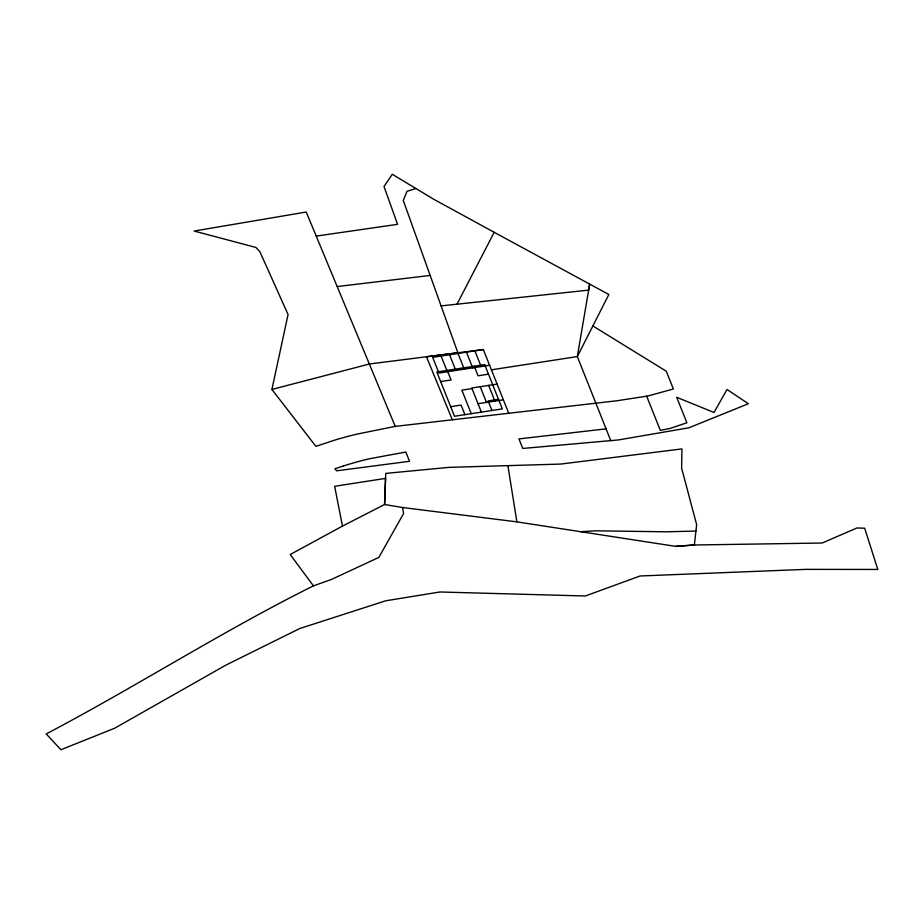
<?xml version="1.0" encoding="UTF-8"?>
<svg xmlns="http://www.w3.org/2000/svg" width="924" height="924" viewBox="0 0 924 924"><rect width="100%" height="100%" fill="white"/><g stroke="black" fill="none" stroke-linecap="round" stroke-linejoin="round"><path stroke-width="1.39" d="M402.541 507.519L516.874 521.864L675.675 546.361L694.351 544.998L696.65 524.67L681.635 468.179L681.924 448.914L560.776 464.067L448.718 467.382L385.747 473.4L384.58 504.504L342.469 526.102L290.217 554.516L313.432 585.862L331.369 579.487L378.84 557.415L403.58 513.559L402.541 507.519L384.58 504.504L385.562 478.389L334.65 486.301L342.469 526.102M395.218 426.391L356.93 434.13A433.31 344.687 28.4 0 0 334.153 440.286L315.904 446.361L271.91 389.454L288.069 314.518L259.91 251.778L255.936 247.459L194.109 231.046L306.225 212.035L395.229 426.391L616.989 400.75L648.001 395.98L673.365 388.981L666.25 371.205L592.885 325.953M456.999 304.204L494.19 232.294L433.171 198.949L392.284 174.266L384.014 186.509L397.574 224.336L316.251 236.094M313.432 585.862C222.199 631.254 136.371 686.497 46.2 733.933L60.926 749.734L114.738 728.193L225.733 665.199L299.653 628.563L385.654 600.808L439.859 591.984L585.366 595.992L640.055 575.987L805.716 569.369L877.8 569.45L864.691 528.228L856.975 527.962L822.164 543.023L694.351 544.998L675.675 546.361M415.869 188.519L406.999 191.303L403.28 200.439L457.888 352.783L426.461 356.768L452.344 419.808M271.91 389.454L369.531 363.975L483.333 349.561L508.731 413.247M483.333 349.561L432.663 357.357L438.923 373.065L489.593 365.257M491.418 369.819L577.338 356.583L608.835 294.502L494.19 232.294M440.644 381.566L451.062 379.96L447.239 370.374M488.496 374.197L478.089 375.802L474.266 366.216M497.112 384.095L471.771 387.999L481.392 412.127M472.002 388.577L461.861 390.136L471.252 413.686M450.658 406.687L461.076 405.082L464.899 414.668M498.51 399.318L488.103 400.924L491.914 410.499M478.031 403.707L503.372 399.803M337.272 286.544L430.168 275.444M606.075 428.852L518.953 438.912L522.765 448.452L618.399 439.94L688.865 427.812L748.359 403.719L727.015 389.489L714.009 412.474L676.703 397.297L686.879 422.765L670.304 428.355L660.325 430.399L646.673 396.177M441.083 305.902L588.646 290.113L589.674 284.107L577.338 356.583L610.752 440.632M580.688 531.693L595.322 530.815L666.343 531.797L695.934 531.057M474.89 350.854L481.15 366.562M488.657 385.4L494.918 401.097M466.447 352.159L472.707 367.856M480.214 386.706L486.474 402.402M458.004 353.453L464.264 369.161M449.561 354.758L455.821 370.455M441.106 356.063L447.366 371.76M507.934 465.823L516.874 521.864M343.751 465.846L334.858 468.815L336.671 470.813L409.575 461.272L405.786 452.044L369.115 458.824A406.26 323.169 28.4 0 0 343.751 465.846M484.673 364.61L436.833 371.979L454.481 416.262L502.333 408.905L484.673 364.61"/></g></svg>
